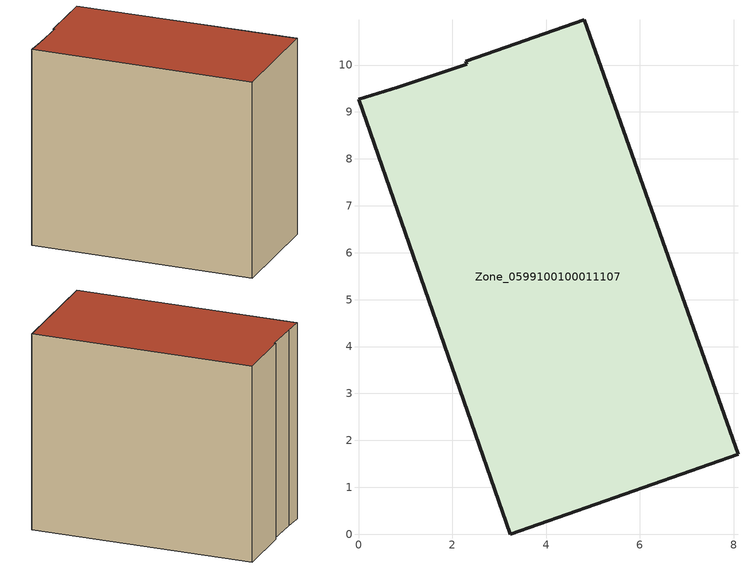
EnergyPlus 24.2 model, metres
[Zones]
Zone_0599100100011107
 floor ground (C_G): 0,9.27 0.84,9.53 2.31,10.02 2.29,10.08 4.81,10.97 8.09,1.7 3.24,0 z0
 wall outside (C_F): 4.81,10.97 2.29,10.08 2.31,10.02 0.84,9.53 0,9.27 3.24,0 8.09,1.7 4.81,10.97 z0:8.79
 roof outside (C_R): 2.31,10.02 0.84,9.53 0,9.27 3.24,0 8.09,1.7 4.81,10.97 2.29,10.08 z8.79
[BUILDING]
Pand.0599100100011107: North Axis=0; Terrain=City; Loads Convergence Tolerance Value=0.04; Temperature Convergence Tolerance Value=0.4; Solar Distribution=FullExterior; Maximum Number of Warmup Days=25; Minimum Number of Warmup Days=1
[Site:Location]
Rotterdam.The.Hague.AP_ZH_NLD Design_Conditions: Latitude=51.96; Longitude=4.45; Time Zone=1; Elevation=-4.5
[SITE:GROUNDTEMPERATURE:BUILDINGSURFACE]
18, 18, 18, 18, 18, 18, 18, 18, 18, 18, 18, 18
[MATERIAL] Thermal Absorptance=0.9; Solar Absorptance=0.7; Visible Absorptance=0.7
Name | Roughness | Thickness | Conductivity | Density | Specific Heat
G.TI.2015-2018 | MediumSmooth | 0.15 | 0.0428571 | 540 | 1210
F.TI.2015-2018 | Rough | 0.3 | 0.0666667 | 1920 | 840
R.TI.2015-2018 | MediumRough | 0.2 | 0.0333333 | 1500 | 1000
[CONSTRUCTION]
C_G: G.TI.2015-2018
C_F: F.TI.2015-2018
C_R: R.TI.2015-2018
[ZONE]
Zone_0599100100011107: Type=1; Multiplier=1; Ceiling Height=Autocalculate; Volume=Autocalculate; Floor Area=autocalculate; Part of Total Floor Area=Yes
[ZONEINFILTRATION:DESIGNFLOWRATE]
Infil_Zone_0599100100011107: Zone or ZoneList or Space or SpaceList=Zone_0599100100011107; Schedule=AlwaysOn; Design Flow Rate Calculation Method=Flow/Area; Flow Rate per Floor Area=0.0015; Constant Term Coefficient=1; Temperature Term Coefficient=0; Velocity Term Coefficient=0; Velocity Squared Term Coefficient=0
[HVACTEMPLATE:ZONE:IDEALLOADSAIRSYSTEM]
Zone_0599100100011107: Maximum Heating Supply Air Temperature=50; Minimum Cooling Supply Air Temperature=13; Maximum Heating Supply Air Humidity Ratio=0.0156; Minimum Cooling Supply Air Humidity Ratio=0.0077; Heating Limit=NoLimit; Cooling Limit=NoLimit; Dehumidification Control Type=ConstantSensibleHeatRatio; Cooling Sensible Heat Ratio=0.7; Dehumidification Setpoint=60; Humidification Control Type=None; Humidification Setpoint=30; Outdoor Air Method=None; Outdoor Air Flow Rate per Person=0.00944; Outdoor Air Flow Rate per Zone Floor Area=0; Outdoor Air Flow Rate per Zone=0; Demand Controlled Ventilation Type=None; Outdoor Air Economizer Type=NoEconomizer; Heat Recovery Type=None; Sensible Heat Recovery Effectiveness=0.7; Latent Heat Recovery Effectiveness=0.65
[ZONECONTROL:THERMOSTAT]
ThermostatControl_Zone_0599100100011107: Zone or ZoneList=Zone_0599100100011107; Control Type Schedule=DualSetpointControlType; Control 1=Thermostat_Zone_0599100100011107; Temperature Difference Between Cutout And Setpoint=0
[THERMOSTATSETPOINT:DUALSETPOINT]
Thermostat_Zone_0599100100011107: Heating Setpoint Temperature Schedule=HeatingSetpoint_Zone_0599100100011107; Cooling Setpoint Temperature Schedule=CoolingSetpoint_Zone_0599100100011107
[SCHEDULE:COMPACT]
HeatingSetpoint_Zone_0599100100011107: Through: 12/31, For: AllDays, Until: 24:00, 21
CoolingSetpoint_Zone_0599100100011107: Through: 12/31, For: AllDays, Until: 24:00, 24
DualSetpointControlType: Through: 12/31, For: AllDays, Until: 24:00, 4
AlwaysOn: Through: 12/31, For: AllDays, Until: 24:00, 1
